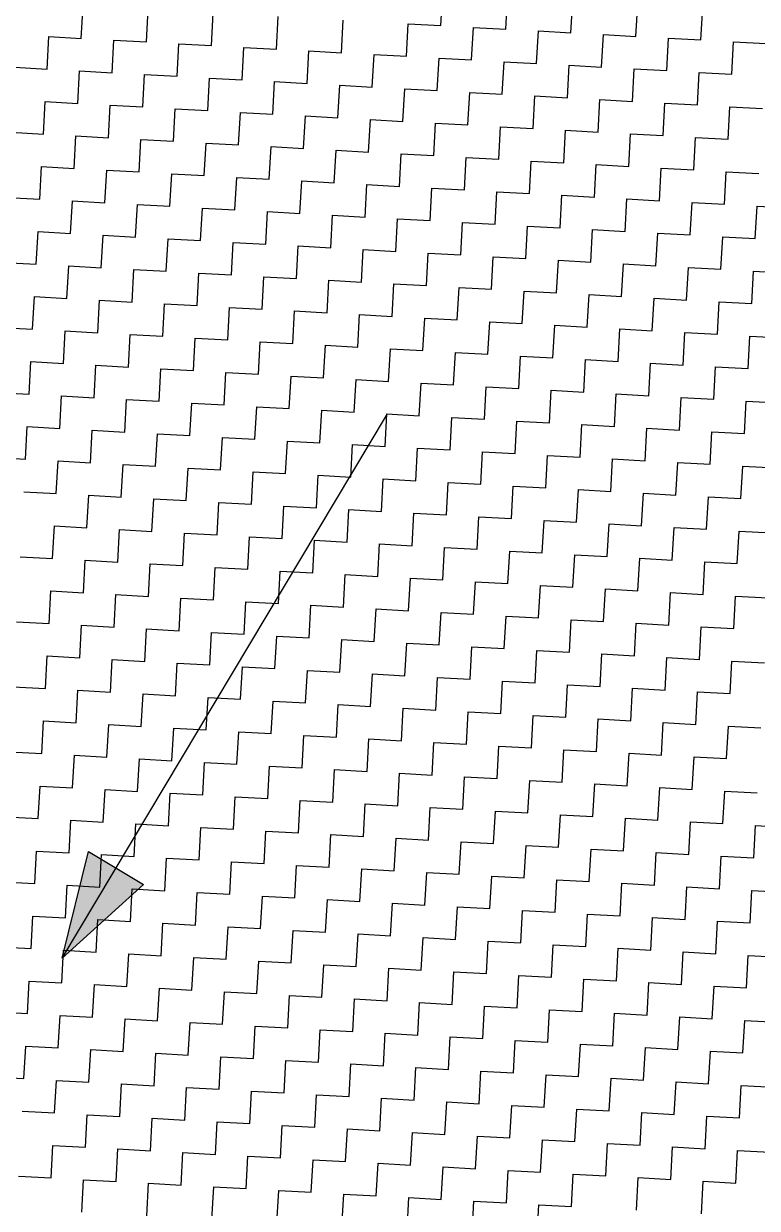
# Model space of a CAD drawing. Header units: metres. Extents: x 277693 to 280943, y 2038920 to 2043234.
# Drawn here: x 279825 to 280109.1, y 2041343.2 to 2041802.2 of the extents above; entities that cross this region are included whole.
import ezdxf

# ---------------------------------------------------------------- set-up
doc = ezdxf.new("R2010")
doc.units = ezdxf.units.M
doc.header["$MEASUREMENT"] = 0
doc.layers.add('POLY_HATCH', color=12, linetype='Continuous')

# ---------------------------------------------------------------- blocks, each defined once
blk = doc.blocks.new('344')
h = blk.add_hatch(color=256)
h.paths.add_polyline_path([(279860.75, 2041475.02), (279850.08, 2041481.4), (279839.91, 2041440.13)])
h.paths.add_polyline_path([(279839.91, 2041440.13), (279871.42, 2041468.64), (279860.75, 2041475.02)])
for points in [[(279839.91, 2041440.13), (279965.47, 2041650.31)], [(279839.91, 2041440.13), (279850.08, 2041481.4)], [(279850.08, 2041481.4), (279871.42, 2041468.64)], [(279839.91, 2041440.13), (279871.42, 2041468.64)]]:
    blk.add_lwpolyline(points)
at = {"layer": 'POLY_HATCH', "linetype": 'Continuous'}
for p, q in [((279986.56, 2041801.44), (279987.26, 2041814.04)), ((280011.76, 2041800.06), (280012.45, 2041812.65)), ((279847.32, 2041796.49), (279848.02, 2041809.09)), ((279872.51, 2041795.1), (279873.21, 2041807.7)), ((280036.95, 2041798.67), (280037.64, 2041811.26)), ((280062.14, 2041797.28), (280062.83, 2041809.87)), ((280087.33, 2041795.89), (280088.02, 2041808.48)), ((279897.7, 2041793.71), (279898.4, 2041806.31)), ((279922.89, 2041792.32), (279923.59, 2041804.92)), ((279948.08, 2041790.93), (279948.78, 2041803.53)), ((279973.27, 2041789.54), (279973.97, 2041802.14)), ((279973.97, 2041802.14), (279986.56, 2041801.44)), ((279998.47, 2041788.15), (279999.16, 2041800.75)), ((279999.16, 2041800.75), (280011.76, 2041800.06)), ((280023.66, 2041786.77), (280024.35, 2041799.36)), ((280024.35, 2041799.36), (280036.95, 2041798.67)), ((279834.03, 2041784.59), (279834.73, 2041797.19)), ((279834.73, 2041797.19), (279847.32, 2041796.49)), ((279859.22, 2041783.2), (279859.92, 2041795.8)), ((279859.92, 2041795.8), (279872.51, 2041795.1)), ((279884.41, 2041781.81), (279885.11, 2041794.41)), ((279885.11, 2041794.41), (279897.7, 2041793.71)), ((280048.85, 2041785.38), (280049.54, 2041797.97)), ((280049.54, 2041797.97), (280062.14, 2041797.28)), ((280074.04, 2041783.99), (280074.73, 2041796.58)), ((280074.73, 2041796.58), (280087.33, 2041795.89)), ((280099.23, 2041782.6), (280099.92, 2041795.19)), ((280099.92, 2041795.19), (280112.52, 2041794.5)), ((279909.6, 2041780.42), (279910.3, 2041793.02)), ((279910.3, 2041793.02), (279922.89, 2041792.32)), ((279934.79, 2041779.03), (279935.49, 2041791.63)), ((279935.49, 2041791.63), (279948.08, 2041790.93)), ((279959.98, 2041777.64), (279960.68, 2041790.24)), ((279960.68, 2041790.24), (279973.27, 2041789.54)), ((279821.44, 2041785.28), (279834.03, 2041784.59)), ((279985.18, 2041776.25), (279985.87, 2041788.85)), ((279985.87, 2041788.85), (279998.47, 2041788.15)), ((280010.37, 2041774.86), (280011.06, 2041787.46)), ((280011.06, 2041787.46), (280023.66, 2041786.77)), ((280035.56, 2041773.48), (280036.25, 2041786.07)), ((280036.25, 2041786.07), (280048.85, 2041785.38)), ((280060.75, 2041772.09), (280061.44, 2041784.68)), ((280061.44, 2041784.68), (280074.04, 2041783.99)), ((279845.93, 2041771.3), (279846.63, 2041783.9)), ((279846.63, 2041783.9), (279859.22, 2041783.2)), ((279871.12, 2041769.91), (279871.82, 2041782.51)), ((279871.82, 2041782.51), (279884.41, 2041781.81)), ((279896.31, 2041768.52), (279897.01, 2041781.12)), ((279897.01, 2041781.12), (279909.6, 2041780.42)), ((279921.5, 2041767.13), (279922.2, 2041779.73)), ((279922.2, 2041779.73), (279934.79, 2041779.03)), ((280085.94, 2041770.7), (280086.63, 2041783.29)), ((280086.63, 2041783.29), (280099.23, 2041782.6)), ((279946.69, 2041765.74), (279947.39, 2041778.34)), ((279947.39, 2041778.34), (279959.98, 2041777.64)), ((279971.89, 2041764.35), (279972.58, 2041776.95)), ((279972.58, 2041776.95), (279985.18, 2041776.25)), ((279997.08, 2041762.96), (279997.77, 2041775.56)), ((279997.77, 2041775.56), (280010.37, 2041774.86)), ((279832.64, 2041759.4), (279833.34, 2041771.99)), ((279833.34, 2041771.99), (279845.93, 2041771.3)), ((279857.83, 2041758.01), (279858.53, 2041770.61)), ((279858.53, 2041770.61), (279871.12, 2041769.91)), ((280022.27, 2041761.57), (280022.96, 2041774.17)), ((280022.96, 2041774.17), (280035.56, 2041773.48)), ((280047.46, 2041760.19), (280048.15, 2041772.78)), ((280048.15, 2041772.78), (280060.75, 2041772.09)), ((280072.65, 2041758.8), (280073.34, 2041771.39)), ((280073.34, 2041771.39), (280085.94, 2041770.7)), ((279883.02, 2041756.62), (279883.72, 2041769.22)), ((279883.72, 2041769.22), (279896.31, 2041768.52)), ((279908.21, 2041755.23), (279908.91, 2041767.83)), ((279908.91, 2041767.83), (279921.5, 2041767.13)), ((279933.4, 2041753.84), (279934.1, 2041766.44)), ((279934.1, 2041766.44), (279946.69, 2041765.74)), ((280097.84, 2041757.41), (280098.53, 2041770)), ((280098.53, 2041770), (280111.13, 2041769.31)), ((279958.59, 2041752.45), (279959.29, 2041765.05)), ((279959.29, 2041765.05), (279971.89, 2041764.35)), ((279983.79, 2041751.06), (279984.48, 2041763.66)), ((279984.48, 2041763.66), (279997.08, 2041762.96)), ((280008.98, 2041749.67), (280009.67, 2041762.27)), ((280009.67, 2041762.27), (280022.27, 2041761.57)), ((279820.05, 2041760.09), (279832.64, 2041759.4)), ((279844.54, 2041746.11), (279845.24, 2041758.7)), ((279845.24, 2041758.7), (279857.83, 2041758.01)), ((279869.73, 2041744.72), (279870.43, 2041757.32)), ((279870.43, 2041757.32), (279883.02, 2041756.62)), ((280034.17, 2041748.28), (280034.86, 2041760.88)), ((280034.86, 2041760.88), (280047.46, 2041760.19)), ((280059.36, 2041746.9), (280060.05, 2041759.49)), ((280060.05, 2041759.49), (280072.65, 2041758.8)), ((280084.55, 2041745.51), (280085.24, 2041758.1)), ((280085.24, 2041758.1), (280097.84, 2041757.41)), ((279894.92, 2041743.33), (279895.62, 2041755.93)), ((279895.62, 2041755.93), (279908.21, 2041755.23)), ((279920.11, 2041741.94), (279920.81, 2041754.54)), ((279920.81, 2041754.54), (279933.4, 2041753.84)), ((279945.3, 2041740.55), (279946, 2041753.15)), ((279946, 2041753.15), (279958.59, 2041752.45)), ((279970.5, 2041739.16), (279971.19, 2041751.76)), ((279971.19, 2041751.76), (279983.79, 2041751.06)), ((279995.69, 2041737.77), (279996.38, 2041750.37)), ((279996.38, 2041750.37), (280008.98, 2041749.67)), ((280020.88, 2041736.38), (280021.57, 2041748.98)), ((280021.57, 2041748.98), (280034.17, 2041748.28)), ((280046.07, 2041734.99), (280046.76, 2041747.59)), ((280046.76, 2041747.59), (280059.36, 2041746.9)), ((279831.25, 2041734.21), (279831.95, 2041746.8)), ((279831.95, 2041746.8), (279844.54, 2041746.11)), ((279856.44, 2041732.82), (279857.14, 2041745.41)), ((279857.14, 2041745.41), (279869.73, 2041744.72)), ((279881.63, 2041731.43), (279882.33, 2041744.03)), ((279882.33, 2041744.03), (279894.92, 2041743.33)), ((280071.26, 2041733.6), (280071.95, 2041746.2)), ((280071.95, 2041746.2), (280084.55, 2041745.51)), ((280096.45, 2041732.22), (280097.14, 2041744.81)), ((280097.14, 2041744.81), (280109.74, 2041744.12)), ((279906.82, 2041730.04), (279907.52, 2041742.64)), ((279907.52, 2041742.64), (279920.11, 2041741.94)), ((279932.01, 2041728.65), (279932.71, 2041741.25)), ((279932.71, 2041741.25), (279945.3, 2041740.55)), ((279957.21, 2041727.26), (279957.9, 2041739.86)), ((279957.9, 2041739.86), (279970.5, 2041739.16)), ((279982.4, 2041725.87), (279983.09, 2041738.47)), ((279983.09, 2041738.47), (279995.69, 2041737.77)), ((279818.66, 2041734.9), (279831.25, 2041734.21)), ((280007.59, 2041724.48), (280008.28, 2041737.08)), ((280008.28, 2041737.08), (280020.88, 2041736.38)), ((280032.78, 2041723.09), (280033.47, 2041735.69)), ((280033.47, 2041735.69), (280046.07, 2041734.99)), ((280057.97, 2041721.7), (280058.66, 2041734.3)), ((280058.66, 2041734.3), (280071.26, 2041733.6)), ((279843.15, 2041720.92), (279843.85, 2041733.51)), ((279843.85, 2041733.51), (279856.44, 2041732.82)), ((279868.34, 2041719.53), (279869.04, 2041732.12)), ((279869.04, 2041732.12), (279881.63, 2041731.43)), ((279893.53, 2041718.14), (279894.23, 2041730.74)), ((279894.23, 2041730.74), (279906.82, 2041730.04)), ((279918.72, 2041716.75), (279919.42, 2041729.35)), ((279919.42, 2041729.35), (279932.01, 2041728.65)), ((280083.16, 2041720.31), (280083.85, 2041732.91)), ((280083.85, 2041732.91), (280096.45, 2041732.22)), ((280108.35, 2041718.93), (280109.04, 2041731.52)), ((280109.04, 2041731.52), (280121.64, 2041730.83)), ((279943.92, 2041715.36), (279944.61, 2041727.96)), ((279944.61, 2041727.96), (279957.21, 2041727.26)), ((279969.11, 2041713.97), (279969.8, 2041726.57)), ((279969.8, 2041726.57), (279982.4, 2041725.87)), ((279994.3, 2041712.58), (279994.99, 2041725.18)), ((279994.99, 2041725.18), (280007.59, 2041724.48)), ((279829.86, 2041709.02), (279830.56, 2041721.61)), ((279830.56, 2041721.61), (279843.15, 2041720.92)), ((279855.05, 2041707.63), (279855.75, 2041720.22)), ((279855.75, 2041720.22), (279868.34, 2041719.53)), ((280019.49, 2041711.19), (280020.18, 2041723.79)), ((280020.18, 2041723.79), (280032.78, 2041723.09)), ((280044.68, 2041709.8), (280045.37, 2041722.4)), ((280045.37, 2041722.4), (280057.97, 2041721.7)), ((280069.87, 2041708.41), (280070.56, 2041721.01)), ((280070.56, 2041721.01), (280083.16, 2041720.31)), ((279880.24, 2041706.24), (279880.94, 2041718.83)), ((279880.94, 2041718.83), (279893.53, 2041718.14)), ((279905.43, 2041704.85), (279906.13, 2041717.45)), ((279906.13, 2041717.45), (279918.72, 2041716.75)), ((279930.63, 2041703.46), (279931.32, 2041716.06)), ((279931.32, 2041716.06), (279943.92, 2041715.36)), ((280095.06, 2041707.02), (280095.75, 2041719.62)), ((280095.75, 2041719.62), (280108.35, 2041718.93)), ((279955.82, 2041702.07), (279956.51, 2041714.67)), ((279956.51, 2041714.67), (279969.11, 2041713.97)), ((279981.01, 2041700.68), (279981.7, 2041713.28)), ((279981.7, 2041713.28), (279994.3, 2041712.58)), ((280006.2, 2041699.29), (280006.89, 2041711.89)), ((280006.89, 2041711.89), (280019.49, 2041711.19)), ((279817.27, 2041709.71), (279829.86, 2041709.02)), ((279841.76, 2041695.73), (279842.46, 2041708.32)), ((279842.46, 2041708.32), (279855.05, 2041707.63)), ((279866.95, 2041694.34), (279867.65, 2041706.93)), ((279867.65, 2041706.93), (279880.24, 2041706.24)), ((280031.39, 2041697.9), (280032.08, 2041710.5)), ((280032.08, 2041710.5), (280044.68, 2041709.8)), ((280056.58, 2041696.51), (280057.27, 2041709.11)), ((280057.27, 2041709.11), (280069.87, 2041708.41)), ((280081.77, 2041695.12), (280082.46, 2041707.72)), ((280082.46, 2041707.72), (280095.06, 2041707.02)), ((280106.96, 2041693.73), (280107.66, 2041706.33)), ((280107.66, 2041706.33), (280120.25, 2041705.64)), ((279892.14, 2041692.95), (279892.84, 2041705.54)), ((279892.84, 2041705.54), (279905.43, 2041704.85)), ((279917.34, 2041691.56), (279918.03, 2041704.15)), ((279918.03, 2041704.15), (279930.63, 2041703.46)), ((279942.53, 2041690.17), (279943.22, 2041702.77)), ((279943.22, 2041702.77), (279955.82, 2041702.07)), ((279967.72, 2041688.78), (279968.41, 2041701.38)), ((279968.41, 2041701.38), (279981.01, 2041700.68)), ((279992.91, 2041687.39), (279993.6, 2041699.99)), ((279993.6, 2041699.99), (280006.2, 2041699.29)), ((280018.1, 2041686), (280018.79, 2041698.6)), ((280018.79, 2041698.6), (280031.39, 2041697.9)), ((280043.29, 2041684.61), (280043.98, 2041697.21)), ((280043.98, 2041697.21), (280056.58, 2041696.51)), ((279828.47, 2041683.83), (279829.17, 2041696.42)), ((279829.17, 2041696.42), (279841.76, 2041695.73)), ((279853.66, 2041682.44), (279854.36, 2041695.03)), ((279854.36, 2041695.03), (279866.95, 2041694.34)), ((279878.85, 2041681.05), (279879.55, 2041693.64)), ((279879.55, 2041693.64), (279892.14, 2041692.95)), ((280068.48, 2041683.22), (280069.17, 2041695.82)), ((280069.17, 2041695.82), (280081.77, 2041695.12)), ((280093.67, 2041681.83), (280094.37, 2041694.43)), ((280094.37, 2041694.43), (280106.96, 2041693.73)), ((279904.05, 2041679.66), (279904.74, 2041692.25)), ((279904.74, 2041692.25), (279917.34, 2041691.56)), ((279929.24, 2041678.27), (279929.93, 2041690.86)), ((279929.93, 2041690.86), (279942.53, 2041690.17)), ((279954.43, 2041676.88), (279955.12, 2041689.48)), ((279955.12, 2041689.48), (279967.72, 2041688.78)), ((279979.62, 2041675.49), (279980.31, 2041688.09)), ((279980.31, 2041688.09), (279992.91, 2041687.39)), ((279815.88, 2041684.52), (279828.47, 2041683.83)), ((280004.81, 2041674.1), (280005.5, 2041686.7)), ((280005.5, 2041686.7), (280018.1, 2041686)), ((280030, 2041672.71), (280030.69, 2041685.31)), ((280030.69, 2041685.31), (280043.29, 2041684.61)), ((280055.19, 2041671.32), (280055.88, 2041683.92)), ((280055.88, 2041683.92), (280068.48, 2041683.22)), ((279840.37, 2041670.54), (279841.07, 2041683.13)), ((279841.07, 2041683.13), (279853.66, 2041682.44)), ((279865.56, 2041669.15), (279866.26, 2041681.74)), ((279866.26, 2041681.74), (279878.85, 2041681.05)), ((279890.76, 2041667.76), (279891.45, 2041680.35)), ((279891.45, 2041680.35), (279904.05, 2041679.66)), ((279915.95, 2041666.37), (279916.64, 2041678.96)), ((279916.64, 2041678.96), (279929.24, 2041678.27)), ((280080.38, 2041669.93), (280081.08, 2041682.53)), ((280081.08, 2041682.53), (280093.67, 2041681.83)), ((280105.57, 2041668.54), (280106.27, 2041681.14)), ((280106.27, 2041681.14), (280118.86, 2041680.44)), ((279941.14, 2041664.98), (279941.83, 2041677.57)), ((279941.83, 2041677.57), (279954.43, 2041676.88)), ((279966.33, 2041663.59), (279967.02, 2041676.19)), ((279967.02, 2041676.19), (279979.62, 2041675.49)), ((279991.52, 2041662.2), (279992.21, 2041674.8)), ((279992.21, 2041674.8), (280004.81, 2041674.1)), ((279827.08, 2041658.64), (279827.78, 2041671.23)), ((279827.78, 2041671.23), (279840.37, 2041670.54)), ((279852.27, 2041657.25), (279852.97, 2041669.84)), ((279852.97, 2041669.84), (279865.56, 2041669.15)), ((280016.71, 2041660.81), (280017.4, 2041673.41)), ((280017.4, 2041673.41), (280030, 2041672.71)), ((280041.9, 2041659.42), (280042.59, 2041672.02)), ((280042.59, 2041672.02), (280055.19, 2041671.32)), ((280067.09, 2041658.03), (280067.79, 2041670.63)), ((280067.79, 2041670.63), (280080.38, 2041669.93)), ((279877.47, 2041655.86), (279878.16, 2041668.45)), ((279878.16, 2041668.45), (279890.76, 2041667.76)), ((279902.66, 2041654.47), (279903.35, 2041667.06)), ((279903.35, 2041667.06), (279915.95, 2041666.37)), ((279927.85, 2041653.08), (279928.54, 2041665.67)), ((279928.54, 2041665.67), (279941.14, 2041664.98)), ((280092.28, 2041656.64), (280092.98, 2041669.24)), ((280092.98, 2041669.24), (280105.57, 2041668.54)), ((279953.04, 2041651.69), (279953.73, 2041664.28)), ((279953.73, 2041664.28), (279966.33, 2041663.59)), ((279978.23, 2041650.3), (279978.92, 2041662.9)), ((279978.92, 2041662.9), (279991.52, 2041662.2)), ((280003.42, 2041648.91), (280004.11, 2041661.51)), ((280004.11, 2041661.51), (280016.71, 2041660.81)), ((279814.49, 2041659.33), (279827.08, 2041658.64)), ((279838.98, 2041645.35), (279839.68, 2041657.94)), ((279839.68, 2041657.94), (279852.27, 2041657.25)), ((279864.18, 2041643.96), (279864.87, 2041656.55)), ((279864.87, 2041656.55), (279877.47, 2041655.86)), ((280028.61, 2041647.52), (280029.3, 2041660.12)), ((280029.3, 2041660.12), (280041.9, 2041659.42)), ((280053.8, 2041646.13), (280054.5, 2041658.73)), ((280054.5, 2041658.73), (280067.09, 2041658.03)), ((280078.99, 2041644.74), (280079.69, 2041657.34)), ((280079.69, 2041657.34), (280092.28, 2041656.64)), ((280104.18, 2041643.35), (280104.88, 2041655.95)), ((280104.88, 2041655.95), (280117.47, 2041655.25)), ((279889.37, 2041642.57), (279890.06, 2041655.16)), ((279890.06, 2041655.16), (279902.66, 2041654.47)), ((279914.56, 2041641.18), (279915.25, 2041653.77)), ((279915.25, 2041653.77), (279927.85, 2041653.08)), ((279939.75, 2041639.79), (279940.44, 2041652.38)), ((279940.44, 2041652.38), (279953.04, 2041651.69)), ((279964.94, 2041638.4), (279965.63, 2041650.99)), ((279965.63, 2041650.99), (279978.23, 2041650.3)), ((279990.13, 2041637.01), (279990.82, 2041649.61)), ((279990.82, 2041649.61), (280003.42, 2041648.91)), ((280015.32, 2041635.62), (280016.01, 2041648.22)), ((280016.01, 2041648.22), (280028.61, 2041647.52)), ((280040.51, 2041634.23), (280041.21, 2041646.83)), ((280041.21, 2041646.83), (280053.8, 2041646.13)), ((279825.69, 2041633.45), (279826.39, 2041646.04)), ((279826.39, 2041646.04), (279838.98, 2041645.35)), ((279850.89, 2041632.06), (279851.58, 2041644.65)), ((279851.58, 2041644.65), (279864.18, 2041643.96)), ((279876.08, 2041630.67), (279876.77, 2041643.26)), ((279876.77, 2041643.26), (279889.37, 2041642.57)), ((280065.7, 2041632.84), (280066.4, 2041645.44)), ((280066.4, 2041645.44), (280078.99, 2041644.74)), ((280090.89, 2041631.45), (280091.59, 2041644.05)), ((280091.59, 2041644.05), (280104.18, 2041643.35)), ((279901.27, 2041629.28), (279901.96, 2041641.87)), ((279901.96, 2041641.87), (279914.56, 2041641.18)), ((279926.46, 2041627.89), (279927.15, 2041640.48)), ((279927.15, 2041640.48), (279939.75, 2041639.79)), ((279951.65, 2041626.5), (279952.34, 2041639.09)), ((279952.34, 2041639.09), (279964.94, 2041638.4)), ((279976.84, 2041625.11), (279977.53, 2041637.7)), ((279977.53, 2041637.7), (279990.13, 2041637.01)), ((279813.1, 2041634.14), (279825.69, 2041633.45)), ((280002.03, 2041623.72), (280002.72, 2041636.32)), ((280002.72, 2041636.32), (280015.32, 2041635.62)), ((280027.22, 2041622.33), (280027.92, 2041634.93)), ((280027.92, 2041634.93), (280040.51, 2041634.23)), ((280052.41, 2041620.94), (280053.11, 2041633.54)), ((280053.11, 2041633.54), (280065.7, 2041632.84)), ((279837.59, 2041620.16), (279838.29, 2041632.75)), ((279838.29, 2041632.75), (279850.89, 2041632.06)), ((279862.79, 2041618.77), (279863.48, 2041631.36)), ((279863.48, 2041631.36), (279876.08, 2041630.67)), ((279887.98, 2041617.38), (279888.67, 2041629.97)), ((279888.67, 2041629.97), (279901.27, 2041629.28)), ((279913.17, 2041615.99), (279913.86, 2041628.58)), ((279913.86, 2041628.58), (279926.46, 2041627.89)), ((280077.6, 2041619.55), (280078.3, 2041632.15)), ((280078.3, 2041632.15), (280090.89, 2041631.45)), ((280102.79, 2041618.16), (280103.49, 2041630.76)), ((280103.49, 2041630.76), (280116.08, 2041630.06)), ((279938.36, 2041614.6), (279939.05, 2041627.19)), ((279939.05, 2041627.19), (279951.65, 2041626.5)), ((279963.55, 2041613.21), (279964.24, 2041625.8)), ((279964.24, 2041625.8), (279976.84, 2041625.11)), ((279988.74, 2041611.82), (279989.43, 2041624.41)), ((279989.43, 2041624.41), (280002.03, 2041623.72)), ((279825, 2041620.85), (279837.59, 2041620.16)), ((279849.5, 2041606.87), (279850.19, 2041619.46)), ((279850.19, 2041619.46), (279862.79, 2041618.77)), ((280013.93, 2041610.43), (280014.63, 2041623.03)), ((280014.63, 2041623.03), (280027.22, 2041622.33)), ((280039.12, 2041609.04), (280039.82, 2041621.64)), ((280039.82, 2041621.64), (280052.41, 2041620.94)), ((280064.31, 2041607.65), (280065.01, 2041620.25)), ((280065.01, 2041620.25), (280077.6, 2041619.55)), ((279874.69, 2041605.48), (279875.38, 2041618.07)), ((279875.38, 2041618.07), (279887.98, 2041617.38)), ((279899.88, 2041604.09), (279900.57, 2041616.68)), ((279900.57, 2041616.68), (279913.17, 2041615.99)), ((279925.07, 2041602.7), (279925.76, 2041615.29)), ((279925.76, 2041615.29), (279938.36, 2041614.6)), ((280089.5, 2041606.26), (280090.2, 2041618.86)), ((280090.2, 2041618.86), (280102.79, 2041618.16)), ((279950.26, 2041601.31), (279950.95, 2041613.9)), ((279950.95, 2041613.9), (279963.55, 2041613.21)), ((279975.45, 2041599.92), (279976.14, 2041612.51)), ((279976.14, 2041612.51), (279988.74, 2041611.82)), ((280000.64, 2041598.53), (280001.34, 2041611.12)), ((280001.34, 2041611.12), (280013.93, 2041610.43)), ((279836.21, 2041594.96), (279836.9, 2041607.56)), ((279836.9, 2041607.56), (279849.5, 2041606.87)), ((279861.4, 2041593.58), (279862.09, 2041606.17)), ((279862.09, 2041606.17), (279874.69, 2041605.48)), ((280025.83, 2041597.14), (280026.53, 2041609.74)), ((280026.53, 2041609.74), (280039.12, 2041609.04)), ((280051.02, 2041595.75), (280051.72, 2041608.35)), ((280051.72, 2041608.35), (280064.31, 2041607.65)), ((280076.21, 2041594.36), (280076.91, 2041606.96)), ((280076.91, 2041606.96), (280089.5, 2041606.26)), ((280101.4, 2041592.97), (280102.1, 2041605.57)), ((280102.1, 2041605.57), (280114.69, 2041604.87)), ((279886.59, 2041592.19), (279887.28, 2041604.78)), ((279887.28, 2041604.78), (279899.88, 2041604.09)), ((279911.78, 2041590.8), (279912.47, 2041603.39)), ((279912.47, 2041603.39), (279925.07, 2041602.7)), ((279936.97, 2041589.41), (279937.66, 2041602)), ((279937.66, 2041602), (279950.26, 2041601.31)), ((279962.16, 2041588.02), (279962.85, 2041600.61)), ((279962.85, 2041600.61), (279975.45, 2041599.92)), ((279987.35, 2041586.63), (279988.04, 2041599.22)), ((279988.04, 2041599.22), (280000.64, 2041598.53)), ((280012.54, 2041585.24), (280013.24, 2041597.83)), ((280013.24, 2041597.83), (280025.83, 2041597.14)), ((280037.73, 2041583.85), (280038.43, 2041596.44)), ((280038.43, 2041596.44), (280051.02, 2041595.75)), ((279823.61, 2041595.66), (279836.21, 2041594.96)), ((279848.11, 2041581.67), (279848.8, 2041594.27)), ((279848.8, 2041594.27), (279861.4, 2041593.58)), ((279873.3, 2041580.29), (279873.99, 2041592.88)), ((279873.99, 2041592.88), (279886.59, 2041592.19)), ((279898.49, 2041578.9), (279899.18, 2041591.49)), ((279899.18, 2041591.49), (279911.78, 2041590.8)), ((280062.92, 2041582.46), (280063.62, 2041595.06)), ((280063.62, 2041595.06), (280076.21, 2041594.36)), ((280088.11, 2041581.07), (280088.81, 2041593.67)), ((280088.81, 2041593.67), (280101.4, 2041592.97)), ((279923.68, 2041577.51), (279924.37, 2041590.1)), ((279924.37, 2041590.1), (279936.97, 2041589.41)), ((279948.87, 2041576.12), (279949.56, 2041588.71)), ((279949.56, 2041588.71), (279962.16, 2041588.02)), ((279974.06, 2041574.73), (279974.75, 2041587.32)), ((279974.75, 2041587.32), (279987.35, 2041586.63)), ((279834.82, 2041569.77), (279835.51, 2041582.37)), ((279835.51, 2041582.37), (279848.11, 2041581.67)), ((279999.25, 2041573.34), (279999.95, 2041585.93)), ((279999.95, 2041585.93), (280012.54, 2041585.24)), ((280024.44, 2041571.95), (280025.14, 2041584.54)), ((280025.14, 2041584.54), (280037.73, 2041583.85)), ((280049.63, 2041570.56), (280050.33, 2041583.15)), ((280050.33, 2041583.15), (280062.92, 2041582.46)), ((279860.01, 2041568.38), (279860.7, 2041580.98)), ((279860.7, 2041580.98), (279873.3, 2041580.29)), ((279885.2, 2041566.99), (279885.89, 2041579.59)), ((279885.89, 2041579.59), (279898.49, 2041578.9)), ((279910.39, 2041565.61), (279911.08, 2041578.2)), ((279911.08, 2041578.2), (279923.68, 2041577.51)), ((280074.82, 2041569.17), (280075.52, 2041581.77)), ((280075.52, 2041581.77), (280088.11, 2041581.07)), ((280100.01, 2041567.78), (280100.71, 2041580.38)), ((280100.71, 2041580.38), (280113.3, 2041579.68)), ((279935.58, 2041564.22), (279936.27, 2041576.81)), ((279936.27, 2041576.81), (279948.87, 2041576.12)), ((279960.77, 2041562.83), (279961.46, 2041575.42)), ((279961.46, 2041575.42), (279974.06, 2041574.73)), ((279985.96, 2041561.44), (279986.66, 2041574.03)), ((279986.66, 2041574.03), (279999.25, 2041573.34)), ((279822.22, 2041570.47), (279834.82, 2041569.77)), ((279846.72, 2041556.48), (279847.41, 2041569.08)), ((279847.41, 2041569.08), (279860.01, 2041568.38)), ((280011.15, 2041560.05), (280011.85, 2041572.64)), ((280011.85, 2041572.64), (280024.44, 2041571.95)), ((280036.34, 2041558.66), (280037.04, 2041571.25)), ((280037.04, 2041571.25), (280049.63, 2041570.56)), ((280061.53, 2041557.27), (280062.23, 2041569.86)), ((280062.23, 2041569.86), (280074.82, 2041569.17)), ((279871.91, 2041555.09), (279872.6, 2041567.69)), ((279872.6, 2041567.69), (279885.2, 2041566.99)), ((279897.1, 2041553.7), (279897.79, 2041566.3)), ((279897.79, 2041566.3), (279910.39, 2041565.61)), ((279922.29, 2041552.32), (279922.98, 2041564.91)), ((279922.98, 2041564.91), (279935.58, 2041564.22)), ((280086.72, 2041555.88), (280087.42, 2041568.48)), ((280087.42, 2041568.48), (280100.01, 2041567.78)), ((279947.48, 2041550.93), (279948.17, 2041563.52)), ((279948.17, 2041563.52), (279960.77, 2041562.83)), ((279972.67, 2041549.54), (279973.37, 2041562.13)), ((279973.37, 2041562.13), (279985.96, 2041561.44)), ((279997.86, 2041548.15), (279998.56, 2041560.74)), ((279998.56, 2041560.74), (280011.15, 2041560.05)), ((280023.05, 2041546.76), (280023.75, 2041559.35)), ((280023.75, 2041559.35), (280036.34, 2041558.66)), ((279833.43, 2041544.58), (279834.12, 2041557.18)), ((279834.12, 2041557.18), (279846.72, 2041556.48)), ((279858.62, 2041543.19), (279859.31, 2041555.79)), ((279859.31, 2041555.79), (279871.91, 2041555.09)), ((280048.24, 2041545.37), (280048.94, 2041557.96)), ((280048.94, 2041557.96), (280061.53, 2041557.27)), ((280073.43, 2041543.98), (280074.13, 2041556.57)), ((280074.13, 2041556.57), (280086.72, 2041555.88)), ((280098.62, 2041542.59), (280099.32, 2041555.19)), ((280099.32, 2041555.19), (280111.91, 2041554.49)), ((279883.81, 2041541.8), (279884.5, 2041554.4)), ((279884.5, 2041554.4), (279897.1, 2041553.7)), ((279909, 2041540.41), (279909.69, 2041553.01)), ((279909.69, 2041553.01), (279922.29, 2041552.32)), ((279934.19, 2041539.03), (279934.88, 2041551.62)), ((279934.88, 2041551.62), (279947.48, 2041550.93)), ((279959.38, 2041537.64), (279960.08, 2041550.23)), ((279960.08, 2041550.23), (279972.67, 2041549.54)), ((279984.57, 2041536.25), (279985.27, 2041548.84)), ((279985.27, 2041548.84), (279997.86, 2041548.15)), ((280009.76, 2041534.86), (280010.46, 2041547.45)), ((280010.46, 2041547.45), (280023.05, 2041546.76)), ((280034.95, 2041533.47), (280035.65, 2041546.06)), ((280035.65, 2041546.06), (280048.24, 2041545.37)), ((279820.83, 2041545.28), (279833.43, 2041544.58)), ((279845.33, 2041531.29), (279846.02, 2041543.89)), ((279846.02, 2041543.89), (279858.62, 2041543.19)), ((279870.52, 2041529.9), (279871.21, 2041542.5)), ((279871.21, 2041542.5), (279883.81, 2041541.8)), ((279895.71, 2041528.51), (279896.4, 2041541.11)), ((279896.4, 2041541.11), (279909, 2041540.41)), ((280060.14, 2041532.08), (280060.84, 2041544.67)), ((280060.84, 2041544.67), (280073.43, 2041543.98)), ((280085.33, 2041530.69), (280086.03, 2041543.28)), ((280086.03, 2041543.28), (280098.62, 2041542.59)), ((279920.9, 2041527.12), (279921.59, 2041539.72)), ((279921.59, 2041539.72), (279934.19, 2041539.03)), ((279946.09, 2041525.74), (279946.79, 2041538.33)), ((279946.79, 2041538.33), (279959.38, 2041537.64)), ((279971.28, 2041524.35), (279971.98, 2041536.94)), ((279971.98, 2041536.94), (279984.57, 2041536.25)), ((279832.04, 2041519.39), (279832.73, 2041531.99)), ((279832.73, 2041531.99), (279845.33, 2041531.29)), ((279996.47, 2041522.96), (279997.17, 2041535.55)), ((279997.17, 2041535.55), (280009.76, 2041534.86)), ((280021.66, 2041521.57), (280022.36, 2041534.16)), ((280022.36, 2041534.16), (280034.95, 2041533.47)), ((280046.85, 2041520.18), (280047.55, 2041532.77)), ((280047.55, 2041532.77), (280060.14, 2041532.08)), ((279857.23, 2041518), (279857.92, 2041530.6)), ((279857.92, 2041530.6), (279870.52, 2041529.9)), ((279882.42, 2041516.61), (279883.11, 2041529.21)), ((279883.11, 2041529.21), (279895.71, 2041528.51)), ((279907.61, 2041515.22), (279908.3, 2041527.82)), ((279908.3, 2041527.82), (279920.9, 2041527.12)), ((280072.04, 2041518.79), (280072.74, 2041531.38)), ((280072.74, 2041531.38), (280085.33, 2041530.69)), ((280097.24, 2041517.4), (280097.93, 2041529.99)), ((280097.93, 2041529.99), (280110.53, 2041529.3)), ((279932.8, 2041513.83), (279933.5, 2041526.43)), ((279933.5, 2041526.43), (279946.09, 2041525.74)), ((279957.99, 2041512.45), (279958.69, 2041525.04)), ((279958.69, 2041525.04), (279971.28, 2041524.35)), ((279983.18, 2041511.06), (279983.88, 2041523.65)), ((279983.88, 2041523.65), (279996.47, 2041522.96)), ((279819.44, 2041520.09), (279832.04, 2041519.39)), ((279843.94, 2041506.1), (279844.63, 2041518.7)), ((279844.63, 2041518.7), (279857.23, 2041518)), ((280008.37, 2041509.67), (280009.07, 2041522.26)), ((280009.07, 2041522.26), (280021.66, 2041521.57)), ((280033.56, 2041508.28), (280034.26, 2041520.87)), ((280034.26, 2041520.87), (280046.85, 2041520.18)), ((280058.75, 2041506.89), (280059.45, 2041519.48)), ((280059.45, 2041519.48), (280072.04, 2041518.79)), ((280083.95, 2041505.5), (280084.64, 2041518.09)), ((280084.64, 2041518.09), (280097.24, 2041517.4)), ((279869.13, 2041504.71), (279869.82, 2041517.31)), ((279869.82, 2041517.31), (279882.42, 2041516.61)), ((279894.32, 2041503.32), (279895.01, 2041515.92)), ((279895.01, 2041515.92), (279907.61, 2041515.22)), ((279919.51, 2041501.93), (279920.21, 2041514.53)), ((279920.21, 2041514.53), (279932.8, 2041513.83)), ((279944.7, 2041500.54), (279945.4, 2041513.14)), ((279945.4, 2041513.14), (279957.99, 2041512.45)), ((279969.89, 2041499.16), (279970.59, 2041511.75)), ((279970.59, 2041511.75), (279983.18, 2041511.06)), ((279995.08, 2041497.77), (279995.78, 2041510.36)), ((279995.78, 2041510.36), (280008.37, 2041509.67)), ((280020.27, 2041496.38), (280020.97, 2041508.97)), ((280020.97, 2041508.97), (280033.56, 2041508.28)), ((279830.65, 2041494.2), (279831.34, 2041506.8)), ((279831.34, 2041506.8), (279843.94, 2041506.1)), ((279855.84, 2041492.81), (279856.53, 2041505.41)), ((279856.53, 2041505.41), (279869.13, 2041504.71)), ((280045.46, 2041494.99), (280046.16, 2041507.58)), ((280046.16, 2041507.58), (280058.75, 2041506.89)), ((280070.66, 2041493.6), (280071.35, 2041506.19)), ((280071.35, 2041506.19), (280083.95, 2041505.5)), ((280095.85, 2041492.21), (280096.54, 2041504.8)), ((280096.54, 2041504.8), (280109.14, 2041504.11)), ((279881.03, 2041491.42), (279881.72, 2041504.02)), ((279881.72, 2041504.02), (279894.32, 2041503.32)), ((279906.22, 2041490.03), (279906.92, 2041502.63)), ((279906.92, 2041502.63), (279919.51, 2041501.93)), ((279931.41, 2041488.64), (279932.11, 2041501.24)), ((279932.11, 2041501.24), (279944.7, 2041500.54)), ((279956.6, 2041487.25), (279957.3, 2041499.85)), ((279957.3, 2041499.85), (279969.89, 2041499.16)), ((279981.79, 2041485.87), (279982.49, 2041498.46)), ((279982.49, 2041498.46), (279995.08, 2041497.77)), ((280006.98, 2041484.48), (280007.68, 2041497.07)), ((280007.68, 2041497.07), (280020.27, 2041496.38)), ((280032.17, 2041483.09), (280032.87, 2041495.68)), ((280032.87, 2041495.68), (280045.46, 2041494.99)), ((279818.05, 2041494.9), (279830.65, 2041494.2)), ((279842.55, 2041480.91), (279843.24, 2041493.51)), ((279843.24, 2041493.51), (279855.84, 2041492.81)), ((279867.74, 2041479.52), (279868.43, 2041492.12)), ((279868.43, 2041492.12), (279881.03, 2041491.42)), ((279892.93, 2041478.13), (279893.63, 2041490.73)), ((279893.63, 2041490.73), (279906.22, 2041490.03)), ((280057.37, 2041481.7), (280058.06, 2041494.29)), ((280058.06, 2041494.29), (280070.66, 2041493.6)), ((280082.56, 2041480.31), (280083.25, 2041492.9)), ((280083.25, 2041492.9), (280095.85, 2041492.21)), ((280107.75, 2041478.92), (280108.44, 2041491.51)), ((280108.44, 2041491.51), (280121.04, 2041490.82)), ((279918.12, 2041476.74), (279918.82, 2041489.34)), ((279918.82, 2041489.34), (279931.41, 2041488.64)), ((279943.31, 2041475.35), (279944.01, 2041487.95)), ((279944.01, 2041487.95), (279956.6, 2041487.25)), ((279968.5, 2041473.96), (279969.2, 2041486.56)), ((279969.2, 2041486.56), (279981.79, 2041485.87)), ((279829.26, 2041469.01), (279829.95, 2041481.61)), ((279829.95, 2041481.61), (279842.55, 2041480.91)), ((279993.69, 2041472.58), (279994.39, 2041485.17)), ((279994.39, 2041485.17), (280006.98, 2041484.48)), ((280018.88, 2041471.19), (280019.58, 2041483.78)), ((280019.58, 2041483.78), (280032.17, 2041483.09)), ((280044.08, 2041469.8), (280044.77, 2041482.39)), ((280044.77, 2041482.39), (280057.37, 2041481.7)), ((279854.45, 2041467.62), (279855.14, 2041480.22)), ((279855.14, 2041480.22), (279867.74, 2041479.52)), ((279879.64, 2041466.23), (279880.34, 2041478.83)), ((279880.34, 2041478.83), (279892.93, 2041478.13)), ((279904.83, 2041464.84), (279905.53, 2041477.44)), ((279905.53, 2041477.44), (279918.12, 2041476.74)), ((280069.27, 2041468.41), (280069.96, 2041481)), ((280069.96, 2041481), (280082.56, 2041480.31)), ((280094.46, 2041467.02), (280095.15, 2041479.61)), ((280095.15, 2041479.61), (280107.75, 2041478.92)), ((279930.02, 2041463.45), (279930.72, 2041476.05)), ((279930.72, 2041476.05), (279943.31, 2041475.35)), ((279955.21, 2041462.06), (279955.91, 2041474.66)), ((279955.91, 2041474.66), (279968.5, 2041473.96)), ((279980.4, 2041460.67), (279981.1, 2041473.27)), ((279981.1, 2041473.27), (279993.69, 2041472.58)), ((279816.66, 2041469.71), (279829.26, 2041469.01)), ((279841.16, 2041455.72), (279841.85, 2041468.32)), ((279841.85, 2041468.32), (279854.45, 2041467.62)), ((280005.59, 2041459.29), (280006.29, 2041471.88)), ((280006.29, 2041471.88), (280018.88, 2041471.19)), ((280030.79, 2041457.9), (280031.48, 2041470.49)), ((280031.48, 2041470.49), (280044.08, 2041469.8)), ((280055.98, 2041456.51), (280056.67, 2041469.1)), ((280056.67, 2041469.1), (280069.27, 2041468.41)), ((280081.17, 2041455.12), (280081.86, 2041467.71)), ((280081.86, 2041467.71), (280094.46, 2041467.02)), ((279866.35, 2041454.33), (279867.04, 2041466.93)), ((279867.04, 2041466.93), (279879.64, 2041466.23)), ((279891.54, 2041452.94), (279892.24, 2041465.54)), ((279892.24, 2041465.54), (279904.83, 2041464.84)), ((279916.73, 2041451.55), (279917.43, 2041464.15)), ((279917.43, 2041464.15), (279930.02, 2041463.45)), ((280106.36, 2041453.73), (280107.05, 2041466.32)), ((280107.05, 2041466.32), (280119.65, 2041465.63)), ((279941.92, 2041450.16), (279942.62, 2041462.76)), ((279942.62, 2041462.76), (279955.21, 2041462.06)), ((279967.11, 2041448.77), (279967.81, 2041461.37)), ((279967.81, 2041461.37), (279980.4, 2041460.67)), ((279992.3, 2041447.38), (279993, 2041459.98)), ((279993, 2041459.98), (280005.59, 2041459.29)), ((280017.49, 2041445.99), (280018.19, 2041458.59)), ((280018.19, 2041458.59), (280030.79, 2041457.9)), ((279827.87, 2041443.82), (279828.56, 2041456.42)), ((279828.56, 2041456.42), (279841.16, 2041455.72)), ((279853.06, 2041442.43), (279853.75, 2041455.03)), ((279853.75, 2041455.03), (279866.35, 2041454.33)), ((280042.69, 2041444.61), (280043.38, 2041457.2)), ((280043.38, 2041457.2), (280055.98, 2041456.51)), ((280067.88, 2041443.22), (280068.57, 2041455.81)), ((280068.57, 2041455.81), (280081.17, 2041455.12)), ((280093.07, 2041441.83), (280093.76, 2041454.42)), ((280093.76, 2041454.42), (280106.36, 2041453.73)), ((279878.25, 2041441.04), (279878.95, 2041453.64)), ((279878.95, 2041453.64), (279891.54, 2041452.94)), ((279903.44, 2041439.65), (279904.14, 2041452.25)), ((279904.14, 2041452.25), (279916.73, 2041451.55)), ((279928.63, 2041438.26), (279929.33, 2041450.86)), ((279929.33, 2041450.86), (279941.92, 2041450.16)), ((279953.82, 2041436.87), (279954.52, 2041449.47)), ((279954.52, 2041449.47), (279967.11, 2041448.77)), ((279979.01, 2041435.48), (279979.71, 2041448.08)), ((279979.71, 2041448.08), (279992.3, 2041447.38)), ((280004.2, 2041434.09), (280004.9, 2041446.69)), ((280004.9, 2041446.69), (280017.49, 2041445.99)), ((280029.4, 2041432.7), (280030.09, 2041445.3)), ((280030.09, 2041445.3), (280042.69, 2041444.61)), ((279815.27, 2041444.51), (279827.87, 2041443.82)), ((279839.77, 2041430.53), (279840.46, 2041443.13)), ((279840.46, 2041443.13), (279853.06, 2041442.43)), ((279864.96, 2041429.14), (279865.66, 2041441.74)), ((279865.66, 2041441.74), (279878.25, 2041441.04)), ((279890.15, 2041427.75), (279890.85, 2041440.35)), ((279890.85, 2041440.35), (279903.44, 2041439.65)), ((280054.59, 2041431.32), (280055.28, 2041443.91)), ((280055.28, 2041443.91), (280067.88, 2041443.22)), ((280079.78, 2041429.93), (280080.47, 2041442.52)), ((280080.47, 2041442.52), (280093.07, 2041441.83)), ((280104.97, 2041428.54), (280105.66, 2041441.13)), ((280105.66, 2041441.13), (280118.26, 2041440.44)), ((279915.34, 2041426.36), (279916.04, 2041438.96)), ((279916.04, 2041438.96), (279928.63, 2041438.26)), ((279940.53, 2041424.97), (279941.23, 2041437.57)), ((279941.23, 2041437.57), (279953.82, 2041436.87)), ((279965.72, 2041423.58), (279966.42, 2041436.18)), ((279966.42, 2041436.18), (279979.01, 2041435.48)), ((279826.48, 2041418.63), (279827.17, 2041431.22)), ((279827.17, 2041431.22), (279839.77, 2041430.53)), ((279990.91, 2041422.19), (279991.61, 2041434.79)), ((279991.61, 2041434.79), (280004.2, 2041434.09)), ((280016.11, 2041420.8), (280016.8, 2041433.4)), ((280016.8, 2041433.4), (280029.4, 2041432.7)), ((280041.3, 2041419.41), (280041.99, 2041432.01)), ((280041.99, 2041432.01), (280054.59, 2041431.32)), ((279851.67, 2041417.24), (279852.37, 2041429.84)), ((279852.37, 2041429.84), (279864.96, 2041429.14)), ((279876.86, 2041415.85), (279877.56, 2041428.45)), ((279877.56, 2041428.45), (279890.15, 2041427.75)), ((279902.05, 2041414.46), (279902.75, 2041427.06)), ((279902.75, 2041427.06), (279915.34, 2041426.36)), ((280066.49, 2041418.03), (280067.18, 2041430.62)), ((280067.18, 2041430.62), (280079.78, 2041429.93)), ((280091.68, 2041416.64), (280092.37, 2041429.23)), ((280092.37, 2041429.23), (280104.97, 2041428.54)), ((279927.24, 2041413.07), (279927.94, 2041425.67)), ((279927.94, 2041425.67), (279940.53, 2041424.97)), ((279952.43, 2041411.68), (279953.13, 2041424.28)), ((279953.13, 2041424.28), (279965.72, 2041423.58)), ((279977.62, 2041410.29), (279978.32, 2041422.89)), ((279978.32, 2041422.89), (279990.91, 2041422.19)), ((279813.88, 2041419.32), (279826.48, 2041418.63)), ((279838.38, 2041405.34), (279839.08, 2041417.93)), ((279839.08, 2041417.93), (279851.67, 2041417.24)), ((280002.82, 2041408.9), (280003.51, 2041421.5)), ((280003.51, 2041421.5), (280016.11, 2041420.8)), ((280028.01, 2041407.51), (280028.7, 2041420.11)), ((280028.7, 2041420.11), (280041.3, 2041419.41)), ((280053.2, 2041406.12), (280053.89, 2041418.72)), ((280053.89, 2041418.72), (280066.49, 2041418.03)), ((280078.39, 2041404.74), (280079.08, 2041417.33)), ((280079.08, 2041417.33), (280091.68, 2041416.64)), ((279863.57, 2041403.95), (279864.27, 2041416.54)), ((279864.27, 2041416.54), (279876.86, 2041415.85)), ((279888.76, 2041402.56), (279889.46, 2041415.16)), ((279889.46, 2041415.16), (279902.05, 2041414.46)), ((279913.95, 2041401.17), (279914.65, 2041413.77)), ((279914.65, 2041413.77), (279927.24, 2041413.07)), ((280103.58, 2041403.35), (280104.27, 2041415.94)), ((280104.27, 2041415.94), (280116.87, 2041415.25)), ((279939.14, 2041399.78), (279939.84, 2041412.38)), ((279939.84, 2041412.38), (279952.43, 2041411.68)), ((279964.33, 2041398.39), (279965.03, 2041410.99)), ((279965.03, 2041410.99), (279977.62, 2041410.29)), ((279989.53, 2041397), (279990.22, 2041409.6)), ((279990.22, 2041409.6), (280002.82, 2041408.9)), ((280014.72, 2041395.61), (280015.41, 2041408.21)), ((280015.41, 2041408.21), (280028.01, 2041407.51)), ((279825.09, 2041393.44), (279825.79, 2041406.03)), ((279825.79, 2041406.03), (279838.38, 2041405.34)), ((279850.28, 2041392.05), (279850.98, 2041404.64)), ((279850.98, 2041404.64), (279863.57, 2041403.95)), ((280039.91, 2041394.22), (280040.6, 2041406.82)), ((280040.6, 2041406.82), (280053.2, 2041406.12)), ((280065.1, 2041392.83), (280065.79, 2041405.43)), ((280065.79, 2041405.43), (280078.39, 2041404.74)), ((280090.29, 2041391.45), (280090.98, 2041404.04)), ((280090.98, 2041404.04), (280103.58, 2041403.35)), ((279875.47, 2041390.66), (279876.17, 2041403.25)), ((279876.17, 2041403.25), (279888.76, 2041402.56)), ((279900.66, 2041389.27), (279901.36, 2041401.87)), ((279901.36, 2041401.87), (279913.95, 2041401.17)), ((279925.85, 2041387.88), (279926.55, 2041400.48)), ((279926.55, 2041400.48), (279939.14, 2041399.78)), ((279951.04, 2041386.49), (279951.74, 2041399.09)), ((279951.74, 2041399.09), (279964.33, 2041398.39)), ((279812.5, 2041394.13), (279825.09, 2041393.44)), ((279976.24, 2041385.1), (279976.93, 2041397.7)), ((279976.93, 2041397.7), (279989.53, 2041397)), ((280001.43, 2041383.71), (280002.12, 2041396.31)), ((280002.12, 2041396.31), (280014.72, 2041395.61)), ((280026.62, 2041382.32), (280027.31, 2041394.92)), ((280027.31, 2041394.92), (280039.91, 2041394.22)), ((279836.99, 2041380.15), (279837.69, 2041392.74)), ((279837.69, 2041392.74), (279850.28, 2041392.05)), ((279862.18, 2041378.76), (279862.88, 2041391.35)), ((279862.88, 2041391.35), (279875.47, 2041390.66)), ((279887.37, 2041377.37), (279888.07, 2041389.96)), ((279888.07, 2041389.96), (279900.66, 2041389.27)), ((280051.81, 2041380.93), (280052.5, 2041393.53)), ((280052.5, 2041393.53), (280065.1, 2041392.83)), ((280077, 2041379.54), (280077.69, 2041392.14)), ((280077.69, 2041392.14), (280090.29, 2041391.45)), ((280102.19, 2041378.16), (280102.88, 2041390.75)), ((280102.88, 2041390.75), (280115.48, 2041390.06)), ((279912.56, 2041375.98), (279913.26, 2041388.58)), ((279913.26, 2041388.58), (279925.85, 2041387.88)), ((279937.75, 2041374.59), (279938.45, 2041387.19)), ((279938.45, 2041387.19), (279951.04, 2041386.49)), ((279962.95, 2041373.2), (279963.64, 2041385.8)), ((279963.64, 2041385.8), (279976.24, 2041385.1)), ((279824.4, 2041380.84), (279836.99, 2041380.15)), ((279988.14, 2041371.81), (279988.83, 2041384.41)), ((279988.83, 2041384.41), (280001.43, 2041383.71)), ((280013.33, 2041370.42), (280014.02, 2041383.02)), ((280014.02, 2041383.02), (280026.62, 2041382.32)), ((280038.52, 2041369.03), (280039.21, 2041381.63)), ((280039.21, 2041381.63), (280051.81, 2041380.93)), ((279848.89, 2041366.86), (279849.59, 2041379.45)), ((279849.59, 2041379.45), (279862.18, 2041378.76)), ((279874.08, 2041365.47), (279874.78, 2041378.06)), ((279874.78, 2041378.06), (279887.37, 2041377.37)), ((279899.27, 2041364.08), (279899.97, 2041376.67)), ((279899.97, 2041376.67), (279912.56, 2041375.98)), ((280063.71, 2041367.64), (280064.4, 2041380.24)), ((280064.4, 2041380.24), (280077, 2041379.54)), ((280088.9, 2041366.25), (280089.59, 2041378.85)), ((280089.59, 2041378.85), (280102.19, 2041378.16)), ((279924.46, 2041362.69), (279925.16, 2041375.29)), ((279925.16, 2041375.29), (279937.75, 2041374.59)), ((279949.66, 2041361.3), (279950.35, 2041373.9)), ((279950.35, 2041373.9), (279962.95, 2041373.2)), ((279974.85, 2041359.91), (279975.54, 2041372.51)), ((279975.54, 2041372.51), (279988.14, 2041371.81)), ((279835.6, 2041354.96), (279836.3, 2041367.55)), ((279836.3, 2041367.55), (279848.89, 2041366.86)), ((280000.04, 2041358.52), (280000.73, 2041371.12)), ((280000.73, 2041371.12), (280013.33, 2041370.42)), ((280025.23, 2041357.13), (280025.92, 2041369.73)), ((280025.92, 2041369.73), (280038.52, 2041369.03)), ((280050.42, 2041355.74), (280051.11, 2041368.34)), ((280051.11, 2041368.34), (280063.71, 2041367.64)), ((280075.61, 2041354.35), (280076.3, 2041366.95)), ((280076.3, 2041366.95), (280088.9, 2041366.25)), ((279860.79, 2041353.57), (279861.49, 2041366.16)), ((279861.49, 2041366.16), (279874.08, 2041365.47)), ((279885.98, 2041352.18), (279886.68, 2041364.77)), ((279886.68, 2041364.77), (279899.27, 2041364.08)), ((279911.17, 2041350.79), (279911.87, 2041363.38)), ((279911.87, 2041363.38), (279924.46, 2041362.69)), ((279936.37, 2041349.4), (279937.06, 2041362)), ((279937.06, 2041362), (279949.66, 2041361.3)), ((280100.8, 2041352.96), (280101.49, 2041365.56)), ((280101.49, 2041365.56), (280114.09, 2041364.87)), ((279961.56, 2041348.01), (279962.25, 2041360.61)), ((279962.25, 2041360.61), (279974.85, 2041359.91)), ((279986.75, 2041346.62), (279987.44, 2041359.22)), ((279987.44, 2041359.22), (280000.04, 2041358.52)), ((280011.94, 2041345.23), (280012.63, 2041357.83)), ((280012.63, 2041357.83), (280025.23, 2041357.13)), ((279823.01, 2041355.65), (279835.6, 2041354.96)), ((279847.5, 2041341.67), (279848.2, 2041354.26)), ((279848.2, 2041354.26), (279860.79, 2041353.57)), ((279872.69, 2041340.28), (279873.39, 2041352.87)), ((279873.39, 2041352.87), (279885.98, 2041352.18)), ((280037.13, 2041343.84), (280037.82, 2041356.44)), ((280037.82, 2041356.44), (280050.42, 2041355.74)), ((280062.32, 2041342.45), (280063.01, 2041355.05)), ((280063.01, 2041355.05), (280075.61, 2041354.35)), ((280087.51, 2041341.06), (280088.2, 2041353.66)), ((280088.2, 2041353.66), (280100.8, 2041352.96)), ((279897.88, 2041338.89), (279898.58, 2041351.48)), ((279898.58, 2041351.48), (279911.17, 2041350.79)), ((279923.08, 2041337.5), (279923.77, 2041350.09)), ((279923.77, 2041350.09), (279936.37, 2041349.4)), ((279948.27, 2041336.11), (279948.96, 2041348.71)), ((279948.96, 2041348.71), (279961.56, 2041348.01)), ((279973.46, 2041334.72), (279974.15, 2041347.32)), ((279974.15, 2041347.32), (279986.75, 2041346.62)), ((279998.65, 2041333.33), (279999.34, 2041345.93)), ((279999.34, 2041345.93), (280011.94, 2041345.23)), ((280023.84, 2041331.94), (280024.53, 2041344.54)), ((280024.53, 2041344.54), (280037.13, 2041343.84))]:
    blk.add_line(p, q, dxfattribs=at)

msp = doc.modelspace()

# ---------------------------------------------------------------- block references
msp.add_blockref('344', (0, 0))

doc.saveas('drawing.dxf')
